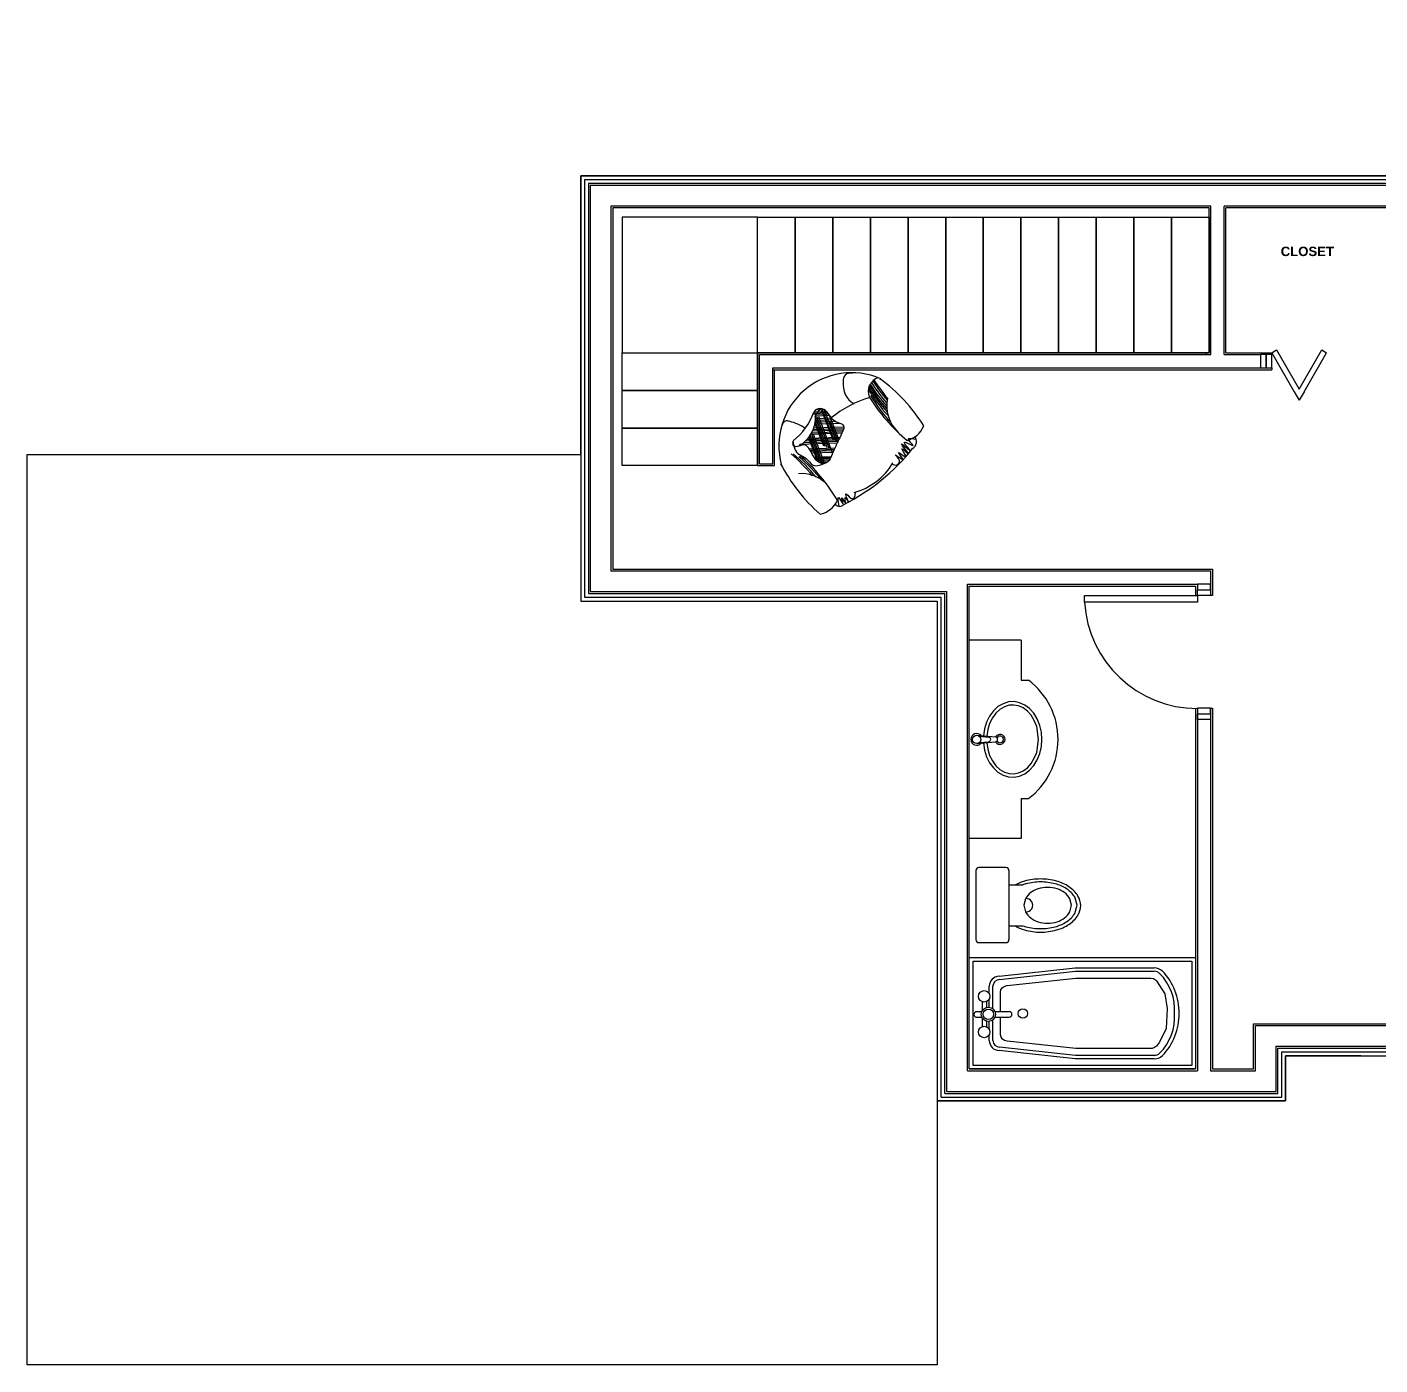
# Model space of a CAD drawing. Header units: inches. Extents: x 3882 to 20043, y -1483 to 317.
# Drawn here: x 11919 to 12278.7, y -582.4 to -226.8 of the extents above; entities that cross this region are included whole.
import ezdxf

# ---------------------------------------------------------------- set-up
doc = ezdxf.new("R2010")
doc.units = ezdxf.units.IN
doc.header["$MEASUREMENT"] = 0
for name, color, linetype in [('SS - Drywall_(240)', 240, 'Continuous'), ('SS - Masonry_(241)', 241, 'Continuous'), ('SS - Sheathing_(124)', 124, 'Continuous'), ('SS - Windows_(160)', 160, 'Continuous'), ('SS - Wood_(30)', 30, 'Continuous')]:
    doc.layers.add(name, color=color, linetype=linetype)
doc.styles.add('SS.Title', font='swisseb.ttf')

# ---------------------------------------------------------------- blocks, each defined once
blk = doc.blocks.new('A$C76B206E9')
for p, q in [((1.5278, 0.75), (0, 0.75)), ((0, 0), (0, 0.75)), ((1.5278, 0.75), (1.5278, 0)), ((0.0255, 0.7269), (1.5023, 0.7269)), ((0.0255, 0.0231), (0.0255, 0.7269)), ((0.2016, 0.6267), (0.7161, 0.6818)), ((0.2045, 0.6038), (0.7176, 0.6587)), ((0.7161, 0.6818), (1.2487, 0.6818)), ((0.7176, 0.6587), (1.2487, 0.6587)), ((1.5023, 0.7269), (1.5023, 0.0231)), ((0.1341, 0.5099), (0.1341, 0.558)), ((0.1596, 0.4055), (0.1596, 0.558)), ((0.2224, 0.5466), (0.236, 0.5569)), ((0.236, 0.5569), (0.2526, 0.5624)), ((0.2526, 0.5624), (0.2555, 0.5628)), ((0.2555, 0.5628), (0.7206, 0.6126)), ((0.7206, 0.6126), (1.2257, 0.6126)), ((1.2257, 0.6126), (1.2431, 0.6098)), ((1.2431, 0.6098), (1.2584, 0.6018)), ((1.2584, 0.6018), (1.2653, 0.5955)), ((1.2653, 0.5955), (1.3198, 0.5064)), ((0.1341, 0.4162), (0.1341, 0.4702)), ((0.2105, 0.5169), (0.2136, 0.5327)), ((0.2105, 0.387), (0.2105, 0.5169)), ((0.2136, 0.5327), (0.2224, 0.5466)), ((1.3198, 0.5064), (1.3369, 0.4085)), ((0.0451, 0.3866), (0.0848, 0.3868)), ((0.09, 0.3962), (0.09, 0.453)), ((0.1194, 0.4154), (0.1194, 0.456)), ((0.1734, 0.387), (0.2697, 0.387)), ((1.3369, 0.4085), (1.3292, 0.2733)), ((0.0449, 0.3488), (0.0854, 0.3487)), ((0.09, 0.286), (0.09, 0.3407)), ((0.1194, 0.2829), (0.1194, 0.3215)), ((0.1341, 0.2688), (0.1341, 0.3207)), ((0.1596, 0.192), (0.1596, 0.3314)), ((0.1734, 0.3499), (0.2697, 0.3499)), ((0.2105, 0.2331), (0.2105, 0.3499)), ((0.1341, 0.192), (0.1341, 0.2291)), ((0.2106, 0.2304), (0.2105, 0.2331)), ((0.2147, 0.2148), (0.2106, 0.2304)), ((0.2244, 0.2014), (0.2147, 0.2148)), ((0.2385, 0.1918), (0.2244, 0.2014)), ((0.2555, 0.1872), (0.2385, 0.1918)), ((0.7206, 0.1374), (0.2555, 0.1872)), ((1.3292, 0.2733), (1.2853, 0.1795)), ((0.7161, 0.0682), (0.2016, 0.1233)), ((0.7176, 0.0913), (0.2045, 0.1462)), ((1.2257, 0.1374), (0.7206, 0.1374)), ((1.2354, 0.1383), (1.2257, 0.1374)), ((1.2519, 0.144), (1.2354, 0.1383)), ((1.2545, 0.0916), (1.2487, 0.0913)), ((1.2653, 0.1545), (1.2519, 0.144)), ((1.2853, 0.1795), (1.2653, 0.1545)), ((1.5278, 0), (0, 0)), ((1.5023, 0.0231), (0.0255, 0.0231)), ((1.2487, 0.0682), (0.7161, 0.0682)), ((1.2487, 0.0913), (0.7176, 0.0913))]:
    blk.add_line(p, q)
for centre, radius in [((0.101, 0.49), 0.0386), ((0.1291, 0.3685), 0.048), ((0.1291, 0.3685), 0.0353), ((0.362, 0.3741), 0.0322), ((0.101, 0.2489), 0.0386)]:
    blk.add_circle(centre, radius)
for centre, radius, start, end in [((1.2513, 0.6065), 0.0753, 45.43457, 91.97676), ((1.2505, 0.6085), 0.0502, 45.43457, 91.97676), ((1.0441, 0.4007), 0.3431, 355.70588, 45.23679), ((1.0216, 0.3837), 0.3953, 358.73246, 44.37706), ((0.2065, 0.5544), 0.0725, 93.92787, 177.18904), ((0.2079, 0.5556), 0.0483, 93.92787, 177.18904), ((0.0513, 0.3676), 0.0199, 108.06633, 251.19552), ((0.2697, 0.3685), 0.0185, 270, 90), ((1.0441, 0.3493), 0.3431, 314.76321, 4.29412), ((1.0216, 0.3663), 0.3953, 315.62294, 1.26754), ((0.2065, 0.1956), 0.0725, 182.81096, 266.07213), ((0.2079, 0.1944), 0.0483, 182.81096, 266.07213), ((1.2505, 0.1414), 0.0502, 268.02324, 314.56543), ((1.2513, 0.1435), 0.0753, 268.02324, 314.56543)]:
    blk.add_arc(centre, radius, start, end)
blk = doc.blocks.new('A$C6F6B5A09')
for p, q in [((0, 0.25), (0, 0.6)), ((0, 0.6), (1.34, 0.6)), ((1.34, 0.25), (1.34, 0.6)), ((0.6418, 0.5474), (0.6531, 0.4237)), ((0.649, 0.531), (0.6546, 0.4692)), ((0.691, 0.531), (0.6854, 0.4692)), ((0.6982, 0.5474), (0.6869, 0.4237)), ((0.27, 0.25), (0, 0.25)), ((0.27, 0.25), (0.27, 0.2)), ((1.34, 0.25), (1.07, 0.25)), ((1.07, 0.25), (1.07, 0.2))]:
    blk.add_line(p, q)
at = {"extrusion": (0, 0, -1)}
for p, q in [((0.5122, 0.4633), (0.4771, 0.4372)), ((0.553, 0.4837), (0.5122, 0.4633)), ((0.5617, 0.4628), (0.5243, 0.4441)), ((0.598, 0.4977), (0.553, 0.4837)), ((0.6034, 0.4757), (0.5617, 0.4628)), ((0.6457, 0.5049), (0.598, 0.4977)), ((0.6477, 0.4823), (0.6034, 0.4757)), ((0.7366, 0.4757), (0.6923, 0.4823)), ((0.742, 0.4977), (0.6943, 0.5049)), ((0.7783, 0.4628), (0.7366, 0.4757)), ((0.787, 0.4837), (0.742, 0.4977)), ((0.8157, 0.4441), (0.7783, 0.4628)), ((0.8278, 0.4633), (0.787, 0.4837)), ((0.8629, 0.4372), (0.8278, 0.4633)), ((0.4289, 0.3722), (0.4174, 0.3355)), ((0.449, 0.4065), (0.4289, 0.3722)), ((0.4771, 0.4372), (0.449, 0.4065)), ((0.4673, 0.3932), (0.4497, 0.3631)), ((0.4925, 0.4205), (0.4673, 0.3932)), ((0.5243, 0.4441), (0.4925, 0.4205)), ((0.8475, 0.4205), (0.8157, 0.4441)), ((0.8727, 0.3932), (0.8475, 0.4205)), ((0.891, 0.4065), (0.8629, 0.4372)), ((0.8903, 0.3631), (0.8727, 0.3932)), ((0.9111, 0.3722), (0.891, 0.4065)), ((0.9226, 0.3355), (0.9111, 0.3722)), ((0.4174, 0.3355), (0.4151, 0.2978)), ((0.4151, 0.2978), (0.4221, 0.2605)), ((0.4398, 0.3316), (0.4378, 0.2994)), ((0.4378, 0.2994), (0.4437, 0.2674)), ((0.4497, 0.3631), (0.4398, 0.3316)), ((0.9002, 0.3316), (0.8903, 0.3631)), ((0.8963, 0.2674), (0.9022, 0.2994)), ((0.9022, 0.2994), (0.9002, 0.3316)), ((0.9179, 0.2605), (0.9249, 0.2978)), ((0.9249, 0.2978), (0.9226, 0.3355)), ((0.4221, 0.2605), (0.4379, 0.2249)), ((0.4379, 0.2249), (0.4622, 0.1922)), ((0.4437, 0.2674), (0.4574, 0.2364)), ((0.4574, 0.2364), (0.4788, 0.2076)), ((0.4622, 0.1922), (0.4939, 0.1637)), ((0.4788, 0.2076), (0.5074, 0.182)), ((0.8326, 0.182), (0.8612, 0.2076)), ((0.8461, 0.1637), (0.8778, 0.1922)), ((0.8612, 0.2076), (0.8826, 0.2364)), ((0.8778, 0.1922), (0.9021, 0.2249)), ((0.8826, 0.2364), (0.8963, 0.2674)), ((0.9021, 0.2249), (0.9179, 0.2605)), ((0.4939, 0.1637), (0.5321, 0.1404)), ((0.5074, 0.182), (0.5422, 0.1607)), ((0.5321, 0.1404), (0.5752, 0.1231)), ((0.5422, 0.1607), (0.5819, 0.1448)), ((0.5752, 0.1231), (0.6217, 0.1125)), ((0.5819, 0.1448), (0.67, 0.1316)), ((0.6217, 0.1125), (0.67, 0.1089)), ((0.67, 0.1316), (0.7581, 0.1448)), ((0.67, 0.1089), (0.7183, 0.1125)), ((0.7183, 0.1125), (0.7648, 0.1231)), ((0.7581, 0.1448), (0.7978, 0.1607)), ((0.7648, 0.1231), (0.8079, 0.1404)), ((0.7978, 0.1607), (0.8326, 0.182)), ((0.8079, 0.1404), (0.8461, 0.1637))]:
    blk.add_line(p, q, dxfattribs=at)
blk.add_circle((0.67, 0.55), 0.0284)
for centre, radius, start, end in [((0.67, 0.55), 0.0397, 310.36878, 229.63122), ((0.67, 0.4706), 0.0155, 185.21591, 354.78409), ((0.67, 0.3924), 0.034, 119.3941, 60.6059), ((0.67, 0.3924), 0.0227, 118.85283, 61.14717), ((0.67, 0.4253), 0.017, 185.21591, 354.78409), ((0.67, 0.5), 0.5, 216.8699, 323.1301)]:
    blk.add_arc(centre, radius, start, end)
blk = doc.blocks.new('A$C44022395')
for p, q in [((0, 0.6877), (0, 0.5044)), ((0.4866, 0.7077), (0.02, 0.7077)), ((0.5066, 0.5044), (0.5066, 0.6877)), ((0.4866, 0.4844), (0.02, 0.4844)), ((0.1134, 0.4844), (0.1134, 0.389)), ((0.3892, 0.4844), (0.3892, 0.3908)), ((0.2517, 0.3846), (0.2074, 0.3731)), ((0.2959, 0.3731), (0.2517, 0.3846)), ((0.1955, 0.0404), (0.2517, 0.0238)), ((0.2074, 0.0734), (0.2517, 0.0619)), ((0.2517, 0.0619), (0.2959, 0.0734)), ((0.2517, 0.0238), (0.3078, 0.0404))]:
    blk.add_line(p, q)
for centre, radius, start, end in [((0.02, 0.6877), 0.02, 90, 180), ((0.4866, 0.6877), 0.02, 0, 90), ((0.02, 0.5044), 0.02, 180, 270), ((0.4866, 0.5044), 0.02, 270, 0), ((0.4778, 0.2708), 0.4073, 164.65198, 180), ((0.3656, 0.3016), 0.291, 150.44828, 164.65198), ((0.4797, 0.2708), 0.3857, 165.1916, 180), ((0.3673, 0.3006), 0.2695, 161.33585, 165.1916), ((0.2702, 0.2595), 0.1299, 118.95801, 143.18315), ((0.2518, 0.3688), 0.0451, 174.40431, 5.59569), ((0.2331, 0.2595), 0.1299, 36.81685, 61.04199), ((0.136, 0.3006), 0.2695, 14.8084, 19.66062), ((0.1344, 0.3016), 0.291, 15.34802, 28.50584), ((0.0236, 0.2708), 0.3857, 0, 14.8084), ((0.0221, 0.2708), 0.4073, 0, 15.34802), ((0.3457, 0.2233), 0.2148, 162.77336, 180), ((0.2995, 0.2376), 0.1665, 143.18315, 162.77336), ((0.2038, 0.2376), 0.1665, 17.22664, 36.81685), ((0.1576, 0.2233), 0.2148, 0, 17.22664), ((0.4778, 0.2708), 0.4073, 180, 195.34802), ((0.4797, 0.2708), 0.3857, 180, 194.8084), ((0.3457, 0.2233), 0.2148, 180, 197.22664), ((0.1576, 0.2233), 0.2148, 342.77336, 0), ((0.0236, 0.2708), 0.3857, 345.1916, 0), ((0.0221, 0.2708), 0.4073, 344.65198, 0), ((0.3656, 0.24), 0.291, 195.34802, 213.52963), ((0.3673, 0.2411), 0.2695, 194.8084, 212.5477), ((0.2963, 0.1958), 0.1852, 212.5477, 237.01674), ((0.2995, 0.2089), 0.1665, 197.22664, 216.81685), ((0.2702, 0.187), 0.1299, 216.81685, 241.04199), ((0.2331, 0.187), 0.1299, 298.95801, 323.18315), ((0.207, 0.1958), 0.1852, 302.98326, 327.4523), ((0.2038, 0.2089), 0.1665, 323.18315, 342.77336), ((0.136, 0.2411), 0.2695, 327.4523, 345.1916), ((0.1344, 0.24), 0.291, 326.47037, 344.65198), ((0.2947, 0.193), 0.2059, 213.52963, 237.99025), ((0.25, 0.1215), 0.1215, 237.99025, 270), ((0.25, 0.1215), 0.1215, 270, 302.00975), ((0.2053, 0.193), 0.2059, 302.00975, 326.47037)]:
    blk.add_arc(centre, radius, start, end)
blk = doc.blocks.new('A$C68D44F0A')
at = {"ltscale": 0.8}
for p, q in [((408.9, 485.4), (346.4, 534.5)), ((409.5, 493.7), (352.8, 538.2)), ((407.3, 509.1), (368.1, 539.8)), ((317, 484.6), (273.5, 358)), ((325.9, 492.5), (277.2, 350.8)), ((414.8, 354), (279.1, 460.4)), ((343.5, 516.5), (282.5, 338.9)), ((420.5, 358), (285.7, 463.7)), ((349.9, 509.4), (287, 326.3)), ((356.6, 502.2), (287.7, 301.8)), ((427.1, 364.3), (294.2, 468.5)), ((425.7, 394), (313.6, 481.8)), ((414.1, 417.1), (322.3, 489.1)), ((409.6, 434.5), (330.3, 496.7)), ((394.1, 522.5), (335.4, 351.7)), ((408.1, 447.2), (336.5, 503.3)), ((398.6, 517.6), (339.1, 344.5)), ((408.4, 477.3), (340, 530.9)), ((405.4, 510.2), (344.3, 332.7)), ((407.8, 465.8), (345.7, 514.5)), ((407.8, 465.1), (360.9, 328.6)), ((340.5, 319.8), (173.7, 450.6)), ((236.5, 446.4), (190.4, 312.1)), ((243.3, 447.9), (193.1, 302)), ((253.5, 450.6), (195.5, 282)), ((349.5, 323.7), (197.1, 443.1)), ((304.3, 302.9), (199.3, 385.2)), ((312.4, 306.9), (200.7, 394.5)), ((263, 452.5), (204.2, 281.4)), ((358.3, 327.5), (210.5, 443.3)), ((269.6, 445.3), (212.3, 278.6)), ((367.5, 331.5), (223.4, 444.4)), ((373.6, 334.1), (231.5, 445.5)), ((397.6, 344.8), (260, 452.7)), ((405.1, 348.5), (268.3, 455.7)), ((389, 436.8), (348.9, 320.1)), ((253.9, 277.6), (189.4, 328.2)), ((244.9, 274.8), (189.6, 318.2)), ((259.3, 279.8), (189.9, 334.2)), ((265.6, 282.6), (190.7, 341.3)), ((232.8, 273.1), (192, 305.1)), ((289.4, 295.2), (195.9, 368.4)), ((298.1, 299.8), (198, 378.2)), ((225.3, 273.7), (195.2, 297.2))]:
    blk.add_line(p, q, dxfattribs=at)
for centre, radius, start, end in [((394.7, 256.2), 410.2, 26.38653, 154.90262), ((179.1, 825.4), 335.6, 266.75028, 301.21889), ((188.1, 574.7), 29, 19.00638, 131.97876), ((43, 446.8), 220.5, 13.69322, 38.51312), ((364.7, 495), 44.9, 356.26471, 105.01291), ((674.5, 469.6), 125.2, 132.53505, 199.53239), ((625.2, 543), 40.1, 34.03219, 151.97167), ((201.9, 623.4), 180.4, 258.84033, 324.04177), ((403.1, 388.4), 140.4, 93.36861, 113.15131), ((725.2, 375), 83.2, 69.16775, 159.9582), ((1673.4, 329), 962, 172.29662, 180.30935), ((1681.9, 329.1), 962, 172.29471, 179.88876), ((1007.9, 220), 1008.2, 167.60389, 188.25902), ((-845.4, 287.6), 962, 358.88937, 9.13256), ((-835.2, 272.5), 962, 358.64875, 9.63997), ((-821.4, 238.7), 962, 358.32747, 9.63997), ((-812.7, 238.8), 962, 350.07347, 9.63997), ((398.5, -162.6), 612.6, 66.05479, 89.11375), ((1597.7, 255.7), 962, 171.16639, 190.73288), ((1607.8, 255.8), 962, 171.16639, 182.47888), ((1621.1, 289.8), 962, 171.16639, 182.1576), ((1631.2, 305.1), 962, 171.67379, 181.91699), ((1639.6, 311.9), 962, 171.79996, 181.5467), ((1649.7, 320.4), 962, 172.06608, 181.2569), ((1661.6, 323.9), 962, 172.0757, 180.67604), ((-222.5, 211.4), 1008.2, 352.54734, 13.20246), ((-43.4, 170.2), 190.8, 6.40171, 55.77946), ((849.4, 168.6), 207.7, 128.56061, 186.74515), ((710.8, 205.2), 141.2, 245.61464, 298.05176), ((74.8, 200.7), 141.2, 242.7546, 295.19172), ((141.2, 60.6), 28.7, 167.92174, 282.96838), ((416.7, 1122), 1122.2, 256.12564, 281.8207), ((389.4, 387.4), 375.1, 245.66485, 288.64709), ((653.9, 68.5), 45.4, 260.78692, 358.88215)]:
    blk.add_arc(centre, radius, start, end, dxfattribs=at)
blk.add_spline([(409.5, 492.1), (419.4, 405), (432.1, 377.1), (385.6, 339.4), (289.2, 295.1), (217.7, 275.9), (198.8, 291.3), (192.2, 350.5), (185.3, 437.6), (144.6, 465.3), (156.9, 487.2), (138.5, 452.8), (151.5, 368.9), (158.2, 312.9), (220.8, 275.9)], degree=3, dxfattribs=at)
for points, knots in [([(122.7, 41.7), (135.9, 65.7), (160.7, 110.4), (137.5, 7.9), (172.4, 96.2), (149.7, 3.9), (188.5, 85.6), (166.3, -17.1), (199.4, 106.2), (195.1, 7.6), (223.4, 22.5), (242.2, 42.4)], [0, 0, 0, 0, 57.045813, 106.605856, 145.753582, 187.738083, 225.768641, 267.753142, 329.173397, 375.417004, 444.077394, 444.077394, 444.077394, 444.077394]), ([(501.1, 29.3), (508.9, 13.8), (522.6, 2.8), (555.9, 21.3), (542.5, 90.7), (571, -28.7), (567.4, 100), (590.1, -31.3), (599, 105.5), (613.1, -44.3), (610, 149.8), (632.9, -33.7), (624.1, 130.6), (668.9, -10.1), (651.5, 104.1), (678.2, 70.2), (690.1, 55.1)], [1463.791949, 1463.791949, 1463.791949, 1463.791949, 1526.610665, 1545.633724, 1591.404897, 1647.920957, 1701.677524, 1758.193584, 1817.207555, 1875.355784, 1959.324785, 2033.132465, 2101.97371, 2166.612579, 2223.755331, 2269.563488, 2269.563488, 2269.563488, 2269.563488])]:
    blk.add_open_spline(points, degree=3, knots=knots, dxfattribs=at)

msp = doc.modelspace()

# ---------------------------------------------------------------- linework, layer by layer
msp.add_line((12183.28014, -313.36932), (12183.28014, -277.36932))
for points in [[(12077.28014, -313.36932), (12113.28014, -313.36932), (12113.28014, -277.36932), (12077.28014, -277.36932)], [(12123.28014, -277.36932), (12123.28014, -313.36932), (12113.28014, -313.36932), (12113.28014, -277.36932)], [(12133.28014, -277.36932), (12133.28014, -313.36932), (12123.28014, -313.36932), (12123.28014, -277.36932)], [(12143.28014, -277.36932), (12143.28014, -313.36932), (12133.28014, -313.36932), (12133.28014, -277.36932)], [(12153.28014, -277.36932), (12153.28014, -313.36932), (12143.28014, -313.36932), (12143.28014, -277.36932)], [(12163.28014, -277.36932), (12163.28014, -313.36932), (12153.28014, -313.36932), (12153.28014, -277.36932)], [(12173.28014, -277.36932), (12173.28014, -313.36932), (12163.28014, -313.36932), (12163.28014, -277.36932)], [(12183.28014, -277.36932), (12183.28014, -313.36932), (12173.28014, -313.36932), (12173.28014, -277.36932)], [(12193.28014, -277.36932), (12193.28014, -313.36932), (12183.28014, -313.36932), (12183.28014, -277.36932)], [(12203.28014, -277.36932), (12203.28014, -313.36932), (12193.28014, -313.36932), (12193.28014, -277.36932)], [(12213.28014, -277.36932), (12213.28014, -313.36932), (12203.28014, -313.36932), (12203.28014, -277.36932)], [(12223.28014, -277.36932), (12223.28014, -313.36932), (12213.28014, -313.36932), (12213.28014, -277.36932)], [(12233.28014, -277.36932), (12233.28014, -313.36932), (12223.28014, -313.36932), (12223.28014, -277.36932)], [(12113.28014, -323.36932), (12077.28014, -323.36932), (12077.28014, -313.36932), (12113.28014, -313.36932)], [(12113.28014, -333.36932), (12077.28014, -333.36932), (12077.28014, -323.36932), (12113.28014, -323.36932)], [(12113.28014, -343.36932), (12077.28014, -343.36932), (12077.28014, -333.36932), (12113.28014, -333.36932)]]:
    msp.add_lwpolyline(points, close=True)
at = {"layer": 'SS - Drywall_(240)'}
for p, q in [((12074.78014, -274.86932), (12074.78014, -370.86932)), ((12233.28014, -313.36932), (12233.28014, -274.86932)), ((12237.78014, -313.36932), (12237.78014, -274.86932)), ((12113.28014, -343.36932), (12113.28014, -313.36932)), ((12113.28014, -313.36932), (12233.28014, -313.36932)), ((12232.64604, -313.86932), (12232.64604, -313.36932)), ((12237.78014, -313.36932), (12249.95544, -313.36932)), ((12249.95544, -313.86932), (12249.95544, -313.36932)), ((12117.28014, -317.86932), (12237.78014, -317.86932)), ((12117.78014, -343.36932), (12117.78014, -317.86932)), ((12117.78014, -317.86932), (12233.28014, -317.86932)), ((12237.78014, -317.86932), (12249.95544, -317.86932)), ((12249.95544, -317.36932), (12249.95544, -317.86932)), ((12113.28014, -343.36932), (12117.78014, -343.36932)), ((12074.78014, -370.86932), (12169.54208, -370.86932)), ((12169.54208, -370.86932), (12229.69043, -370.86932)), ((12229.69043, -370.86932), (12234.19043, -370.86932)), ((12234.19043, -370.86932), (12234.19043, -377.86932)), ((12169.54208, -503.72224), (12169.54208, -375.36932)), ((12169.54208, -375.36932), (12229.69043, -375.36932)), ((12229.69043, -375.36932), (12229.69043, -377.86932)), ((12234.19043, -377.86932), (12233.69043, -377.86932)), ((12229.69043, -407.91616), (12229.69043, -503.72224)), ((12233.69043, -407.86932), (12234.19043, -407.86932)), ((12234.19043, -407.86932), (12234.19043, -407.91616)), ((12234.19043, -407.91616), (12234.19043, -503.72224))]:
    msp.add_line(p, q, dxfattribs=at)
for points in [[(12233.28014, -274.86932), (12074.78014, -274.86932), (12074.78014, -370.86932)], [(12302.58538, -274.86932), (12237.78014, -274.86932)], [(12234.19043, -503.72224), (12245.12078, -503.72224), (12245.12078, -491.72224), (12332.12078, -491.72224), (12332.12078, -503.72224), (12377.35232, -503.72224)], [(12169.54208, -503.72224), (12229.69043, -503.72224)]]:
    msp.add_lwpolyline(points, dxfattribs=at)
at = {"layer": 'SS - Masonry_(241)'}
for points in [[(12066.28014, -340.41495), (12066.28014, -266.36932), (12298.58538, -266.36932), (12298.58538, -226.79353), (12432.84493, -226.79353), (12432.84493, -266.36932), (12492.84493, -266.36932), (12492.84493, -451.63646), (12432.25915, -512.22224), (12323.62078, -512.22224), (12323.62078, -500.22224), (12309.62078, -500.22224)], [(12161.04208, -512.22224), (12161.04208, -582.41495), (11919.04208, -582.41495), (11919.04208, -340.41495), (12066.28014, -340.41495)], [(12273.62078, -500.22224), (12253.62078, -500.22224), (12253.62078, -512.22224), (12161.04208, -512.22224)]]:
    msp.add_lwpolyline(points, dxfattribs=at)
at = {"layer": 'SS - Sheathing_(124)'}
for p, q in [((12068.28014, -377.36932), (12163.04208, -377.36932)), ((12163.04208, -510.22224), (12163.04208, -377.36932)), ((12067.28014, -378.36932), (12162.04208, -378.36932)), ((12162.04208, -511.22224), (12162.04208, -378.36932))]:
    msp.add_line(p, q, dxfattribs=at)
for points in [[(12066.28014, -266.36932), (12066.28014, -379.36932), (12161.04208, -379.36932), (12161.04208, -512.22224), (12253.62078, -512.22224), (12253.62078, -500.22224), (12323.62078, -500.22224), (12323.62078, -512.22224), (12432.25915, -512.22224), (12492.84493, -451.63646), (12492.84493, -266.36932), (12432.84493, -266.36932), (12432.84493, -226.79353), (12298.58538, -226.79353), (12298.58538, -266.36932), (12066.28014, -266.36932), (12066.28014, -340.41495)], [(12162.04208, -511.22224), (12252.62078, -511.22224), (12252.62078, -499.22224), (12324.62078, -499.22224), (12324.62078, -511.22224), (12431.84493, -511.22224), (12491.84493, -451.22224), (12491.84493, -267.36932), (12431.84493, -267.36932), (12431.84493, -227.79353), (12299.58538, -227.79353), (12299.58538, -267.36932), (12067.28014, -267.36932), (12067.28014, -378.36932)], [(12163.04208, -510.22224), (12251.62078, -510.22224), (12251.62078, -498.22224), (12325.62078, -498.22224), (12325.62078, -510.22224), (12431.43072, -510.22224), (12490.84493, -450.80803), (12490.84493, -268.36932), (12430.84493, -268.36932), (12430.84493, -228.79353), (12300.58538, -228.79353), (12300.58538, -268.36932), (12068.28014, -268.36932), (12068.28014, -377.36932)]]:
    msp.add_lwpolyline(points, dxfattribs=at)
at = {"layer": 'SS - Windows_(160)'}
for p, q in [((12249.95544, -313.36932), (12251.25448, -312.61932)), ((12251.25448, -312.61932), (12257.25448, -323.01162)), ((12257.25448, -323.01162), (12263.25448, -312.61932)), ((12263.25448, -312.61932), (12264.55352, -313.36932)), ((12249.95544, -313.36932), (12255.95544, -323.76162)), ((12258.55352, -323.76162), (12264.55352, -313.36932)), ((12255.95544, -323.76162), (12257.25448, -326.01162)), ((12258.55352, -323.76162), (12257.25448, -326.01162))]:
    msp.add_line(p, q, dxfattribs=at)
for points in [[(12248.45544, -313.86932), (12248.45544, -317.36932), (12249.95544, -317.36932), (12249.95544, -313.86932)], [(12230.19043, -377.86932), (12230.19043, -376.36932), (12233.69043, -376.36932), (12233.69043, -377.86932)], [(12230.19043, -379.61932), (12200.19043, -379.61932), (12200.19043, -377.86932), (12230.19043, -377.86932)], [(12230.19043, -407.86932), (12230.19043, -409.36932), (12233.69043, -409.36932), (12233.69043, -407.86932)]]:
    msp.add_lwpolyline(points, close=True, dxfattribs=at)
msp.add_arc((12230.19043, -377.86932), 30.051, 183.3384705, 270, dxfattribs=at)
at = {"layer": 'SS - Wood_(30)'}
for p, q in [((12233.78014, -313.36932), (12233.78014, -274.36932)), ((12237.28014, -313.36932), (12237.28014, -274.36932)), ((12113.78014, -342.86932), (12113.78014, -313.86932)), ((12113.78014, -313.86932), (12233.28014, -313.86932)), ((12233.28014, -313.86932), (12233.78014, -313.86932)), ((12233.78014, -313.86932), (12233.78014, -313.36932)), ((12237.28014, -313.86932), (12237.28014, -313.36932)), ((12237.28014, -313.86932), (12246.95544, -313.86932)), ((12117.28014, -342.86932), (12117.28014, -317.36932)), ((12117.28014, -317.36932), (12233.28014, -317.36932)), ((12233.28014, -317.36932), (12237.28014, -317.36932)), ((12237.28014, -317.36932), (12246.95544, -317.36932)), ((12113.78014, -342.86932), (12117.28014, -342.86932)), ((12074.28014, -371.36932), (12169.04208, -371.36932)), ((12169.04208, -371.36932), (12233.69043, -371.36932)), ((12233.69043, -371.36932), (12233.69043, -377.86932)), ((12068.78014, -376.86932), (12163.54208, -376.86932)), ((12163.54208, -509.72224), (12163.54208, -376.86932)), ((12169.04208, -504.22224), (12169.04208, -374.86932)), ((12169.04208, -374.86932), (12230.19043, -374.86932)), ((12230.19043, -407.86932), (12230.19043, -504.22224)), ((12233.69043, -407.86932), (12233.69043, -504.22224))]:
    msp.add_line(p, q, dxfattribs=at)
for points in [[(12163.54208, -509.72224), (12251.12078, -509.72224), (12251.12078, -497.72224), (12326.12078, -497.72224), (12326.12078, -509.72224), (12431.22361, -509.72224), (12490.34493, -450.60092), (12490.34493, -268.86932), (12430.34493, -268.86932), (12430.34493, -229.29353), (12301.08538, -229.29353), (12301.08538, -268.86932), (12068.78014, -268.86932), (12068.78014, -376.86932)], [(12233.78014, -274.36932), (12074.28014, -274.36932), (12074.28014, -371.36932)], [(12303.08538, -274.36932), (12237.28014, -274.36932)], [(12233.69043, -504.22224), (12245.62078, -504.22224), (12245.62078, -492.22224), (12331.62078, -492.22224), (12331.62078, -504.22224), (12377.85232, -504.22224)], [(12169.04208, -504.22224), (12230.19043, -504.22224)]]:
    msp.add_lwpolyline(points, dxfattribs=at)
for points in [[(12246.95544, -313.86932), (12246.95544, -317.36932), (12248.45544, -317.36932), (12248.45544, -313.86932)], [(12233.69043, -376.36932), (12233.69043, -374.86932), (12230.19043, -374.86932), (12230.19043, -376.36932)], [(12233.69043, -409.36932), (12233.69043, -410.86932), (12230.19043, -410.86932), (12230.19043, -409.36932)]]:
    msp.add_lwpolyline(points, close=True, dxfattribs=at)

# ---------------------------------------------------------------- block references
at = {"xscale": 0.047244094488189, "yscale": 0.047244094488189, "zscale": 0.047244094488189, "rotation": 40.12937374165401}
msp.add_blockref('A$C68D44F0A', (12131.83192, -359.32925), dxfattribs=at)
at = {"color": 7, "xscale": 39.3700787401575, "yscale": 39.3700787401575, "zscale": 39.3700787401575}
for name, p, rotation in [('A$C6F6B5A09', (12193.16413, -442.51744), 90), ('A$C44022395', (12199.16512, -470.14848), 89.99999999999999)]:
    msp.add_blockref(name, p, dxfattribs=dict(at, rotation=rotation))
msp.add_blockref('A$C76B206E9', (12169.54208, -503.72224), dxfattribs=at)

# ---------------------------------------------------------------- texts
at = {"insert": (12252.34195, -285.1691), "char_height": 2.5, "attachment_point": 1, "style": 'SS.Title'}
msp.add_mtext_dynamic_manual_height_columns('CLOSET', width=32.418035, gutter_width=1, heights=[0], dxfattribs=at)

doc.saveas('drawing.dxf')
